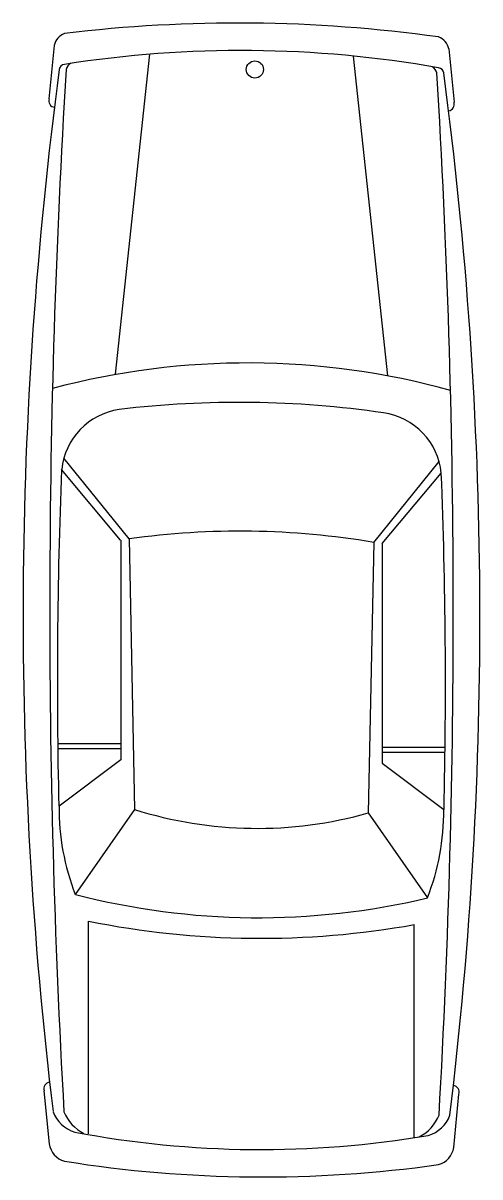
# Model space of a CAD drawing. Extents: x 129 to 219, y -1013 to -787.
import ezdxf

# ---------------------------------------------------------------- set-up
doc = ezdxf.new("R2010")
doc.units = 0
doc.header["$MEASUREMENT"] = 0
doc.linetypes.add('0', pattern=[0])
doc.layers.get('0').update_dxf_attribs({"linetype": 'CONTINUOUS'})

msp = doc.modelspace()

# ---------------------------------------------------------------- linework, layer by layer
at = {"linetype": '0'}
for p, q in [((135.47, -791.55), (134.46, -801.95)), ((147.44, -855.76), (154.17, -793.25)), ((212.6, -792.23), (213.61, -802.62)), ((193.87, -793.65), (200.59, -856.09)), ((150.12, -887.94), (137.34, -872.13)), ((148.46, -888.17), (136.91, -874.4)), ((197.91, -888.61), (210.69, -872.81)), ((199.57, -888.84), (211.12, -875.07)), ((150.12, -887.94), (151.17, -940.79)), ((148.48, -888.18), (148.49, -931.08)), ((197.91, -888.61), (196.85, -941.46)), ((199.57, -888.84), (199.57, -931.74)), ((148.46, -927.95), (136.17, -927.95)), ((148.46, -928.94), (136.18, -928.94)), ((199.57, -928.62), (211.86, -928.62)), ((199.57, -929.61), (211.85, -929.61)), ((148.49, -931.08), (136.47, -940.14)), ((199.57, -931.74), (211.59, -940.79)), ((151.17, -940.79), (139.61, -957.37)), ((196.85, -941.46), (208.42, -958.04)), ((142.19, -1004.16), (142.19, -962.59)), ((205.83, -1004.86), (205.83, -963.26)), ((134.53, -1006.11), (133.52, -995.71)), ((213.54, -1006.78), (214.55, -996.38))]:
    msp.add_line(p, q, dxfattribs=at)
msp.add_circle((174.7, -796.24), 1.68, dxfattribs=at)
for centre, radius, start, end in [((171.44, -1072.5), 285.32, 82.1132, 96.8355), ((138.82, -792.39), 3.46, 112.8319, 165.9641), ((209.25, -793.06), 3.46, 14.0359, 67.1681), ((172.03, -1013.97), 221.43, 79.9719, 98.9768), ((137.65, -796.42), 1.19, 98.1301, 171.8699), ((139.87, -796.86), 2.15, 121.8446, 163.4932), ((935.04, -902.79), 805.64, 172.40088, 186.91617), ((1872.52, -901.71), 1737.91, 176.52115, 183.23642), ((208.19, -797.53), 2.15, 16.5068, 58.1554), ((-1524.45, -902.38), 1737.91, 356.76358, 3.47888), ((210.42, -797.09), 1.19, 8.1301, 81.8699), ((-586.97, -903.46), 805.64, 353.08386, 7.59914), ((135.68, -802.36), 1.28, 161.4599, 263.0356), ((212.39, -803.03), 1.28, 276.9644, 18.5402), ((173.31, -1002.75), 149.18, 74.6059, 104.8234), ((150.08, -875.72), 13.2, 98.1585, 174.2392), ((171.51, -1056.94), 195.68, 81.6719, 96.8399), ((197.98, -876.39), 13.2, 5.7608, 81.8415), ((1193.45, -915.81), 1057.35, 177.75525, 181.31758), ((-845.42, -916.48), 1057.35, 358.68243, 2.24477), ((171.85, -1042.31), 155.89, 80.3776, 98.0143), ((182.06, -940.64), 45.63, 179.35, 201.5128), ((175.14, -864.69), 79.78, 252.5216, 285.7959), ((165.96, -941.31), 45.63, 338.4872, 0.65), ((175.37, -819.08), 142.84, 255.5034, 283.3797), ((175.78, -795.5), 170.44, 258.6357, 280.1566), ((134.74, -995.31), 1.28, 96.9645, 198.5402), ((213.33, -995.98), 1.28, 341.4599, 83.0356), ((141.32, -997.58), 6.46, 200.1574, 253.6354), ((144.91, -996.82), 8.1, 201.7684, 243.0802), ((203.16, -997.49), 8.1, 296.9199, 338.2316), ((206.75, -998.25), 6.46, 286.3646, 339.8426), ((175.89, -812.48), 194.73, 259.2286, 279.6585), ((138.56, -1005.55), 4.07, 187.8911, 254.6041), ((209.51, -1006.22), 4.07, 285.3959, 352.1089), ((176.27, -766.15), 246.4, 260.9423, 278.0064)]:
    msp.add_arc(centre, radius, start, end, dxfattribs=at)

doc.saveas('drawing.dxf')
